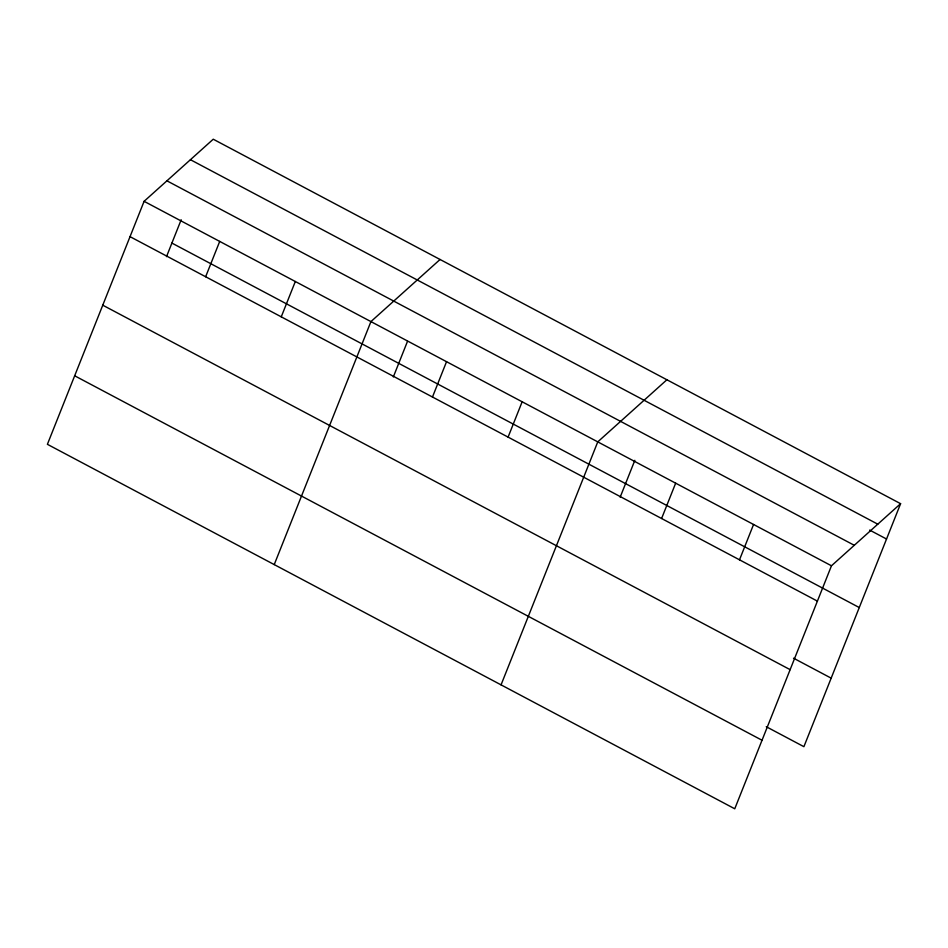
<?xml version="1.0" encoding="UTF-8"?>
<svg xmlns="http://www.w3.org/2000/svg" width="948" height="948" viewBox="0 0 948 948"><rect width="100%" height="100%" fill="white"/><g stroke="black" fill="none" stroke-linecap="round" stroke-linejoin="round"><path stroke-width="1.42" d="M144.096 201.32L47.4 444.316L734.759 808.786L831.467 565.79L900.6 503.684L213.241 139.214L144.096 201.32L831.467 565.79M166.504 256.647L181.175 219.77M205.645 276.745L219.711 241.408M281.26 316.833L295.326 281.497M274.233 564.593L370.929 321.597L440.062 259.491M393.337 376.925L407.462 341.422M432.478 397.022L446.544 361.686M508.092 437.111L522.147 401.774M501.054 684.871L597.761 441.875L666.894 379.769M620.158 497.202L634.84 460.325M661.597 518.509L675.663 483.172M739.499 559.818L753.565 524.481M900.6 503.684L803.904 746.68L766.245 726.713M190.418 159.702L877.789 524.185M869.66 530.074L886.534 539.021M166.919 180.819L854.278 545.29M171.908 243.079L859.267 607.55M130.042 236.656L817.401 601.127M793.523 658.185L831.171 678.152M102.763 305.185L790.134 669.655M74.667 375.787L762.038 740.258"/></g></svg>
